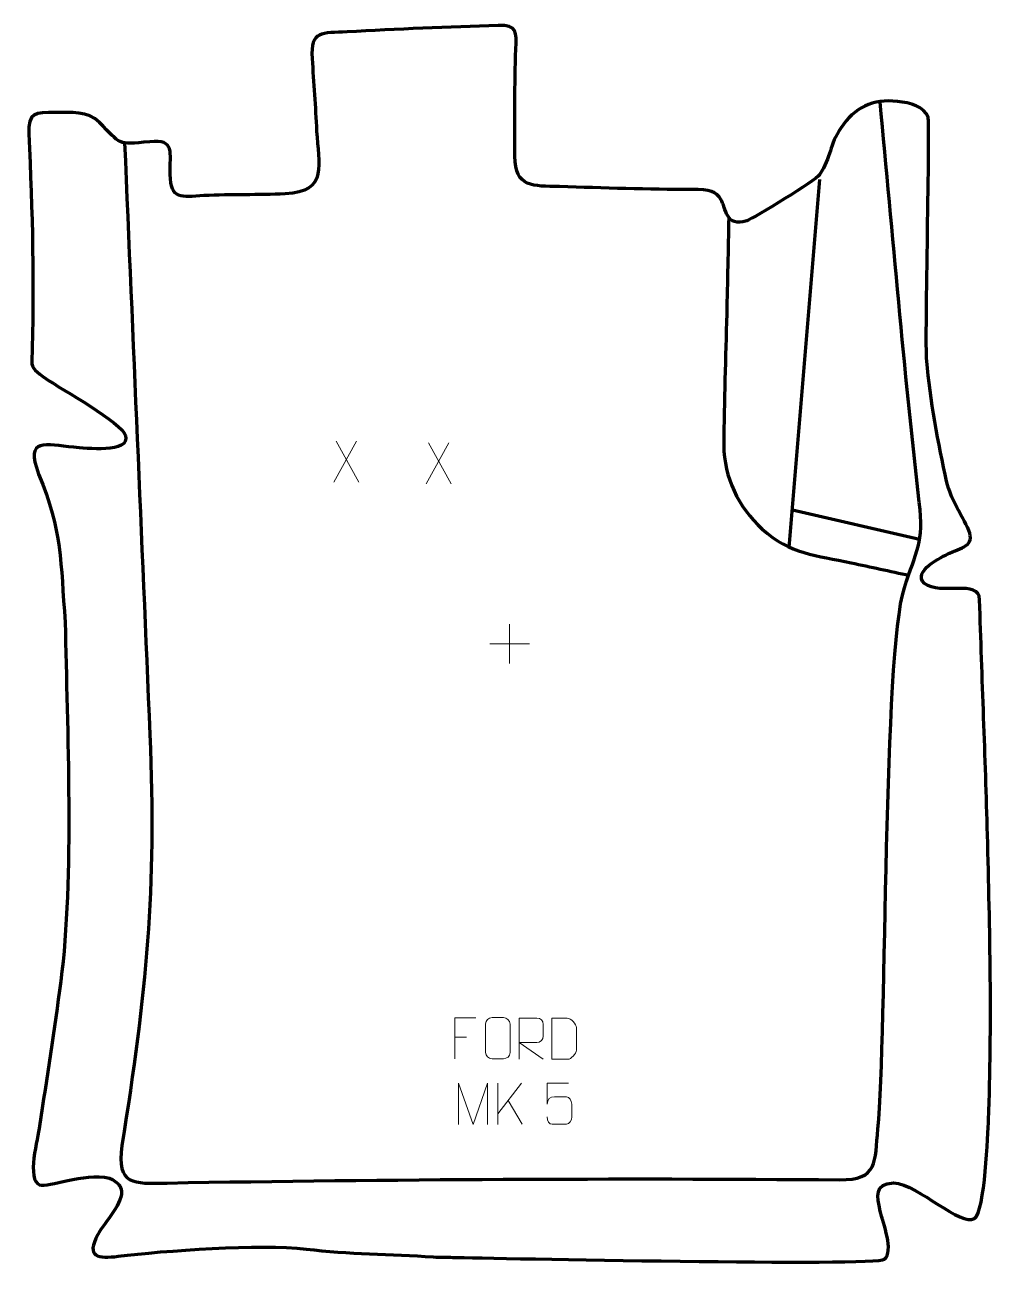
# Model space of a CAD drawing. Header units: millimetres. Extents: x -295 to 293, y -405 to 349.
import ezdxf

# ---------------------------------------------------------------- set-up
doc = ezdxf.new("R2010")
doc.units = ezdxf.units.MM
doc.header["$MEASUREMENT"] = 0
for name, color, linetype in [('layer 1', 7, 'Continuous'), ('layer 2', 7, 'Continuous'), ('layer 3', 7, 'Continuous')]:
    doc.layers.add(name, color=color, linetype=linetype)

msp = doc.modelspace()

# ---------------------------------------------------------------- linework, layer by layer
at = {"layer": 'layer 1', "color": 250, "lineweight": 9}
for points, knots in [([(-21.0993, -253.7744), (-21.0993, -253.7744), (-33.9733, -253.7744), (-33.9733, -253.7744), (-33.9733, -253.7744), (-33.9733, -253.7744), (-33.9733, -278.728), (-33.9733, -278.728)], [0, 0, 0, 0, 0.33333333, 0.33333333, 0.33333333, 0.33333333, 1, 1, 1, 1]), ([(-11.3105, -253.7367), (-8.9848, -253.7367), (-6.6587, -253.7367), (-4.3326, -253.7367), (-4.3326, -253.7367), (-2.386, -253.7011), (-0.3946, -255.1927), (-0.3679, -257.6303), (-0.3679, -257.6303), (-0.3683, -263.3772), (-0.3683, -269.1245), (-0.3679, -274.8722), (-0.3679, -274.8722), (-0.5077, -277.1956), (-2.1849, -278.6752), (-4.3326, -278.686), (-4.3326, -278.686), (-6.6645, -278.6856), (-8.9964, -278.6856), (-11.3279, -278.686), (-11.3279, -278.686), (-13.2529, -278.7914), (-15.225, -276.9069), (-15.2138, -274.8896), (-15.2138, -274.8896), (-15.2135, -269.1195), (-15.2135, -263.3498), (-15.2138, -257.5805), (-15.2138, -257.5805), (-15.2096, -255.4424), (-13.4629, -253.7232), (-11.3105, -253.7367)], [0, 0, 0, 0, 0.11111111, 0.11111111, 0.11111111, 0.11111111, 0.22222222, 0.22222222, 0.22222222, 0.22222222, 0.33333333, 0.33333333, 0.33333333, 0.33333333, 0.44444444, 0.44444444, 0.44444444, 0.44444444, 0.55555556, 0.55555556, 0.55555556, 0.55555556, 0.66666667, 0.66666667, 0.66666667, 0.66666667, 0.77777778, 0.77777778, 0.77777778, 0.77777778, 1, 1, 1, 1]), ([(5.1404, -278.9699), (5.1404, -278.9699), (5.1404, -254.0164), (5.1404, -254.0164), (5.1404, -254.0164), (8.7352, -254.0164), (12.3307, -254.0164), (15.9259, -254.0164), (15.9259, -254.0164), (18.2512, -254.0541), (19.8085, -255.5441), (19.8044, -257.9105), (19.8044, -257.9105), (19.804, -259.946), (19.804, -263.0054), (19.8044, -265.0414), (19.8044, -265.0414), (19.7979, -266.9169), (17.9856, -268.8587), (15.9761, -268.8778), (15.9761, -268.8778), (15.9761, -268.8778), (5.1404, -268.8778), (5.1404, -268.8778), (5.1404, -268.8778), (5.1404, -268.8778), (19.7951, -278.9699), (19.7951, -278.9699)], [0, 0, 0, 0, 0.125, 0.125, 0.125, 0.125, 0.25, 0.25, 0.25, 0.25, 0.375, 0.375, 0.375, 0.375, 0.5, 0.5, 0.5, 0.5, 0.625, 0.625, 0.625, 0.625, 0.75, 0.75, 0.75, 0.75, 1, 1, 1, 1]), ([(25.0802, -278.9418), (27.412, -278.9414), (32.3622, -278.9654), (34.6937, -278.9657), (34.6937, -278.9657), (36.6187, -279.0711), (39.9373, -275.5295), (39.9261, -273.5122), (39.9261, -273.5122), (39.9257, -267.7421), (39.9257, -265.5724), (39.9261, -259.8031), (39.9261, -259.8031), (39.9218, -257.665), (36.5473, -254.0049), (34.3949, -254.0184), (34.3949, -254.0184), (32.0692, -254.0184), (27.3449, -254.0184), (25.0188, -254.0184), (25.0188, -254.0184), (25.0192, -259.7653), (25.0805, -273.1945), (25.0802, -278.9418)], [0, 0, 0, 0, 0.14285714, 0.14285714, 0.14285714, 0.14285714, 0.28571429, 0.28571429, 0.28571429, 0.28571429, 0.42857143, 0.42857143, 0.42857143, 0.42857143, 0.57142857, 0.57142857, 0.57142857, 0.57142857, 0.71428571, 0.71428571, 0.71428571, 0.71428571, 1, 1, 1, 1]), ([(-31.749, -318.5323), (-31.749, -318.5323), (-31.749, -293.5744), (-31.749, -293.5744), (-31.749, -293.5744), (-31.749, -293.5744), (-22.8239, -318.5323), (-22.8239, -318.5323), (-22.8239, -318.5323), (-22.8239, -318.5323), (-14.064, -293.5749), (-14.064, -293.5749), (-14.064, -293.5749), (-14.064, -293.5749), (-14.064, -318.5323), (-14.064, -318.5323)], [0, 0, 0, 0, 0.2, 0.2, 0.2, 0.2, 0.4, 0.4, 0.4, 0.4, 0.6, 0.6, 0.6, 0.6, 1, 1, 1, 1]), ([(35.0466, -293.572), (35.0466, -293.572), (22.1949, -293.572), (22.1949, -293.572), (22.1949, -293.572), (22.1952, -297.8026), (22.1952, -302.0335), (22.1949, -306.2647), (22.1949, -306.2647), (22.1946, -302.9546), (23.8256, -301.8828), (26.6376, -301.8223), (26.6376, -301.8223), (29.0772, -301.822), (31.5167, -301.822), (33.9559, -301.8223), (33.9559, -301.8223), (35.6057, -301.8155), (37.0806, -304.196), (37.1091, -306.2647), (37.1091, -306.2647), (37.1088, -308.852), (37.1088, -311.4396), (37.1091, -314.0273), (37.1091, -314.0273), (37.1553, -315.9867), (35.6559, -318.423), (34.03, -318.4815), (34.03, -318.4815), (32.0735, -318.4812), (27.1785, -318.4812), (25.2215, -318.4815), (25.2215, -318.4815), (23.376, -318.4903), (22.2689, -316.5255), (22.2481, -313.9744)], [0, 0, 0, 0, 0.1, 0.1, 0.1, 0.1, 0.2, 0.2, 0.2, 0.2, 0.3, 0.3, 0.3, 0.3, 0.4, 0.4, 0.4, 0.4, 0.5, 0.5, 0.5, 0.5, 0.6, 0.6, 0.6, 0.6, 0.7, 0.7, 0.7, 0.7, 0.8, 0.8, 0.8, 0.8, 1, 1, 1, 1])]:
    msp.add_open_spline(points, degree=3, knots=knots, dxfattribs=at)
for points in [[(-33.9733, -265.6541), (-33.9733, -265.6541), (-26.8052, -265.6541), (-26.8052, -265.6541)], [(-7.6983, -293.55), (-7.6983, -293.55), (-7.6983, -318.5036), (-7.6983, -318.5036)], [(6.6779, -293.55), (6.6779, -293.55), (-7.6983, -312.1897), (-7.6983, -312.1897)], [(7.0032, -318.4078), (7.0032, -318.4078), (-1.4673, -304.0942), (-1.4673, -304.0942)]]:
    msp.add_open_spline(points, degree=3, dxfattribs=at)
at = {"layer": 'layer 2', "color": 142, "lineweight": 158}
for points, knots in [([(-234.5476, 277.365), (-229.4217, 157.6254), (-224.2955, 37.8858), (-219.1699, -81.8538), (-219.1699, -81.8538), (-215.1071, -175.9783), (-221.4315, -238.7855), (-236.1626, -331.4221), (-236.1626, -331.4221), (-239.6015, -355.6215), (-229.3985, -354.4761), (-208.6939, -354.1192), (-208.6939, -354.1192), (-73.3281, -351.7859), (64.3289, -351.0721), (199.7948, -352.1558), (199.7948, -352.1558), (223.3994, -352.3446), (221.2303, -341.3806), (223.1244, -321.2959), (223.1244, -321.2959), (228.6403, -262.8069), (226.3146, -33.2903), (239.1762, 7.159), (239.1762, 7.159), (246.4441, 30.0162), (251.216, 34.1689), (248.2747, 59.2266), (248.2747, 59.2266), (238.819, 139.7823), (232.2981, 221.4084), (224.4036, 302.2537)], [0, 0, 0, 0, 0.11111111, 0.11111111, 0.11111111, 0.11111111, 0.22222222, 0.22222222, 0.22222222, 0.22222222, 0.33333333, 0.33333333, 0.33333333, 0.33333333, 0.44444444, 0.44444444, 0.44444444, 0.44444444, 0.55555556, 0.55555556, 0.55555556, 0.55555556, 0.66666667, 0.66666667, 0.66666667, 0.66666667, 0.77777778, 0.77777778, 0.77777778, 0.77777778, 1, 1, 1, 1]), ([(132.5221, 232.0392), (132.0969, 212.538), (131.6715, 193.0368), (131.2462, 173.5356), (131.2462, 173.5356), (130.6656, 147.1), (129.676, 120.3723), (129.4401, 93.972), (129.4401, 93.972), (129.7466, 73.7647), (138.0432, 56.5853), (152.852, 42.8768), (152.852, 42.8768), (169.4372, 27.524), (185.9622, 26.8991), (206.8787, 22.4113), (206.8787, 22.4113), (218.6601, 19.8569), (230.4415, 17.3026), (242.2229, 14.7482)], [0, 0, 0, 0, 0.16666667, 0.16666667, 0.16666667, 0.16666667, 0.33333333, 0.33333333, 0.33333333, 0.33333333, 0.5, 0.5, 0.5, 0.5, 0.66666667, 0.66666667, 0.66666667, 0.66666667, 1, 1, 1, 1])]:
    msp.add_open_spline(points, degree=3, knots=knots, dxfattribs=at)
for points in [[(169.2658, 31.6202), (169.2658, 31.6202), (187.8557, 255.1574), (187.8557, 255.1574)], [(171.1749, 54.5762), (171.1749, 54.5762), (248.4413, 36.6904), (248.4413, 36.6904)]]:
    msp.add_open_spline(points, degree=3, dxfattribs=at)
at = {"layer": 'layer 3', "color": 242, "lineweight": 158}
msp.add_open_spline([(-47.0357, -399.0241), (-72.7421, -397.2107), (-98.6665, -397.3866), (-124.2427, -394.2178), (-124.2427, -394.2178), (-152.4378, -391.0835), (-210.0701, -395.0916), (-238.5049, -398.5956), (-238.5049, -398.5956), (-250.3743, -400.0583), (-258.4213, -399.3372), (-250.7519, -385.3051), (-250.7519, -385.3051), (-246.7711, -378.0217), (-234.5114, -365.6962), (-236.6822, -357.7798), (-236.6822, -357.7798), (-237.4343, -355.0372), (-239.6634, -353.5034), (-241.9009, -352.0227), (-241.9009, -352.0227), (-241.9009, -352.0227), (-243.6652, -351.173), (-243.6652, -351.173), (-243.6652, -351.173), (-259.8836, -347.7098), (-280.6166, -357.1207), (-286.208, -355.2431), (-286.208, -355.2431), (-294.2481, -352.5435), (-287.1847, -326.51), (-286.163, -319.5622), (-286.163, -319.5622), (-281.8599, -290.3012), (-277.1781, -260.9799), (-273.325, -231.6813), (-273.325, -231.6813), (-265.1243, -169.3213), (-269.4955, -77.6181), (-270.6088, -13.7906), (-270.6088, -13.7906), (-273.6478, 23.4388), (-272.0663, 41.0977), (-286.799, 76.2303), (-286.799, 76.2303), (-295.153, 98.8346), (-282.5809, 94.0782), (-265.3288, 92.5709), (-265.3288, 92.5709), (-258.5349, 91.9776), (-230.7812, 88.6243), (-233.95, 99.7356), (-233.95, 99.7356), (-236.0549, 107.1168), (-273.382, 128.176), (-282.1093, 134.0178), (-282.1093, 134.0178), (-287.9609, 137.9347), (-291.1123, 141.0088), (-290.9795, 144.4484), (-290.9795, 144.4484), (-289.235, 189.6444), (-290.6117, 235.8832), (-292.6624, 282.7181), (-292.6624, 282.7181), (-293.2406, 295.9224), (-289.0624, 295.8478), (-276.5328, 295.7783), (-276.5328, 295.7783), (-267.3139, 295.7702), (-256.6963, 296.7257), (-249.8412, 289.7641), (-249.8412, 289.7641), (-236.6231, 276.3405), (-239.3965, 276.0273), (-219.2666, 278.0426), (-219.2666, 278.0426), (-203.5064, 279.6205), (-207.1646, 271.3865), (-206.8485, 258.1682), (-206.8485, 258.1682), (-206.478, 242.6719), (-200.3179, 244.4), (-186.3559, 245.2848), (-186.3559, 245.2848), (-169.7625, 246.201), (-153.2774, 245.5549), (-136.9568, 246.3308), (-136.9568, 246.3308), (-110.3901, 247.5938), (-116.8782, 264.6077), (-117.8631, 284.4938), (-117.8631, 284.4938), (-118.6033, 299.3149), (-119.661, 313.7634), (-120.6423, 328.5352), (-120.6423, 328.5352), (-121.7937, 345.8682), (-114.4253, 343.8248), (-99.3887, 344.6956), (-99.3887, 344.6956), (-69.1454, 346.447), (-37.7001, 347.5699), (-7.54, 348.5889), (-7.54, 348.5889), (4.1955, 348.9854), (3.4922, 344.9233), (3.128, 334.1089), (3.128, 334.1089), (2.4675, 312.8586), (2.3978, 290.5528), (2.5741, 269.2731), (2.5741, 269.2731), (2.7353, 249.8146), (13.4138, 251.2409), (29.716, 250.7656), (29.716, 250.7656), (56.285, 250.0235), (83.6492, 248.9392), (110.1577, 249.0248), (110.1577, 249.0248), (121.1056, 249.0601), (124.9101, 247.8151), (127.7691, 242.9198), (127.7691, 242.9198), (130.7587, 237.8008), (130.5993, 225.7319), (143.3911, 229.9852), (143.3911, 229.9852), (148.0491, 231.534), (185.7728, 255.079), (187.5541, 257.8313), (187.5541, 257.8313), (194.989, 269.3189), (193.5781, 276.062), (200.5193, 286.3179), (200.5193, 286.3179), (208.9378, 298.7562), (219.8759, 304.0307), (234.9795, 302.5131), (234.9795, 302.5131), (242.8715, 301.7202), (251.2702, 299.255), (253.5707, 293.0155), (253.5707, 293.0155), (254.9485, 289.2786), (251.581, 158.8207), (252.7552, 144.7407), (252.7552, 144.7407), (254.6307, 122.2524), (260.05, 93.9018), (264.8153, 71.875), (264.8153, 71.875), (268.0061, 59.9149), (272.2172, 54.4336), (277.5846, 44.0079), (277.5846, 44.0079), (282.6155, 32.9998), (275.8323, 32.3762), (266.6748, 28.23), (266.6748, 28.23), (261.7516, 26.0009), (243.6957, 17.3079), (251.4001, 9.9236), (251.4001, 9.9236), (261.4574, 2.0595), (284.5399, 13.0189), (284.9086, -0.1408), (284.9086, -0.1408), (286.2718, -47.6709), (288.4292, -95.1586), (289.6652, -142.7538), (289.6652, -142.7538), (291.1432, -199.6676), (292.5418, -258.9386), (290.3124, -315.7726), (290.3124, -315.7726), (290.0167, -323.3096), (288.1344, -371.7464), (281.7824, -375.707), (281.7824, -375.707), (273.4958, -380.8738), (248.1263, -355.3597), (232.6204, -353.9243), (232.6204, -353.9243), (220.9156, -354.8053), (222.4967, -361.9115), (224.5527, -371.1247), (224.5527, -371.1247), (226.197, -378.4927), (233.0295, -395.5223), (227.1049, -400.4509), (227.1049, -400.4509), (222.1103, -404.6061), (-11.3938, -399.7112), (-35.0639, -399.2549), (-35.0639, -399.2549), (-39.0546, -399.178), (-43.0451, -399.101), (-47.0357, -399.0241)], degree=3, knots=[0, 0, 0, 0, 0.01960784, 0.01960784, 0.01960784, 0.01960784, 0.03921569, 0.03921569, 0.03921569, 0.03921569, 0.05882353, 0.05882353, 0.05882353, 0.05882353, 0.07843137, 0.07843137, 0.07843137, 0.07843137, 0.09803922, 0.09803922, 0.09803922, 0.09803922, 0.11764706, 0.11764706, 0.11764706, 0.11764706, 0.1372549, 0.1372549, 0.1372549, 0.1372549, 0.15686275, 0.15686275, 0.15686275, 0.15686275, 0.17647059, 0.17647059, 0.17647059, 0.17647059, 0.19607843, 0.19607843, 0.19607843, 0.19607843, 0.21568627, 0.21568627, 0.21568627, 0.21568627, 0.23529412, 0.23529412, 0.23529412, 0.23529412, 0.25490196, 0.25490196, 0.25490196, 0.25490196, 0.2745098, 0.2745098, 0.2745098, 0.2745098, 0.29411765, 0.29411765, 0.29411765, 0.29411765, 0.31372549, 0.31372549, 0.31372549, 0.31372549, 0.33333333, 0.33333333, 0.33333333, 0.33333333, 0.35294118, 0.35294118, 0.35294118, 0.35294118, 0.37254902, 0.37254902, 0.37254902, 0.37254902, 0.39215686, 0.39215686, 0.39215686, 0.39215686, 0.41176471, 0.41176471, 0.41176471, 0.41176471, 0.43137255, 0.43137255, 0.43137255, 0.43137255, 0.45098039, 0.45098039, 0.45098039, 0.45098039, 0.47058824, 0.47058824, 0.47058824, 0.47058824, 0.49019608, 0.49019608, 0.49019608, 0.49019608, 0.50980392, 0.50980392, 0.50980392, 0.50980392, 0.52941176, 0.52941176, 0.52941176, 0.52941176, 0.54901961, 0.54901961, 0.54901961, 0.54901961, 0.56862745, 0.56862745, 0.56862745, 0.56862745, 0.58823529, 0.58823529, 0.58823529, 0.58823529, 0.60784314, 0.60784314, 0.60784314, 0.60784314, 0.62745098, 0.62745098, 0.62745098, 0.62745098, 0.64705882, 0.64705882, 0.64705882, 0.64705882, 0.66666667, 0.66666667, 0.66666667, 0.66666667, 0.68627451, 0.68627451, 0.68627451, 0.68627451, 0.70588235, 0.70588235, 0.70588235, 0.70588235, 0.7254902, 0.7254902, 0.7254902, 0.7254902, 0.74509804, 0.74509804, 0.74509804, 0.74509804, 0.76470588, 0.76470588, 0.76470588, 0.76470588, 0.78431373, 0.78431373, 0.78431373, 0.78431373, 0.80392157, 0.80392157, 0.80392157, 0.80392157, 0.82352941, 0.82352941, 0.82352941, 0.82352941, 0.84313725, 0.84313725, 0.84313725, 0.84313725, 0.8627451, 0.8627451, 0.8627451, 0.8627451, 0.88235294, 0.88235294, 0.88235294, 0.88235294, 0.90196078, 0.90196078, 0.90196078, 0.90196078, 0.92156863, 0.92156863, 0.92156863, 0.92156863, 0.94117647, 0.94117647, 0.94117647, 0.94117647, 0.96078431, 0.96078431, 0.96078431, 0.96078431, 1, 1, 1, 1], dxfattribs=at)
at = {"layer": 'layer 3', "color": 250, "lineweight": 9}
for points in [[(-93.6645, 96.3164), (-93.6645, 96.3164), (-107.4051, 71.4206), (-107.4051, 71.4206)], [(-105.9505, 96.3164), (-105.9505, 96.3164), (-92.2099, 71.3629), (-92.2099, 71.3629)], [(-37.6384, 95.229), (-37.6384, 95.229), (-51.3791, 70.3332), (-51.3791, 70.3332)], [(-49.9244, 95.229), (-49.9244, 95.229), (-36.1839, 70.2755), (-36.1839, 70.2755)], [(-0.6187, -14.7594), (-0.6187, -14.7594), (-0.6187, -38.7373), (-0.6187, -38.7373)], [(-12.6076, -26.7484), (-12.6076, -26.7484), (11.3703, -26.7484), (11.3703, -26.7484)]]:
    msp.add_open_spline(points, degree=3, dxfattribs=at)

doc.saveas('drawing.dxf')
